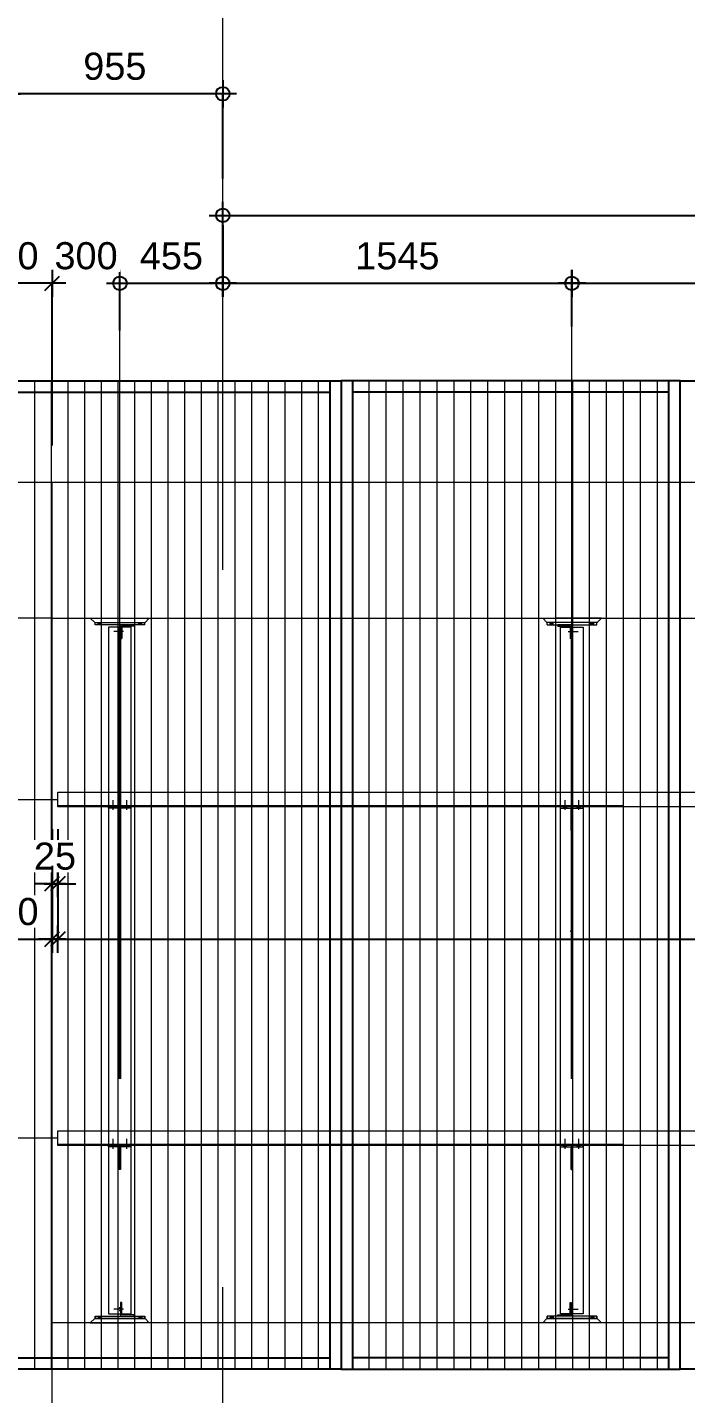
# Model space of a CAD drawing. Header units: millimetres. Extents: x 652937 to 1670132, y 1473552 to 2851037.
# Drawn here: x 663627.52 to 663630.43, y 1524563.97 to 1524570.02 of the extents above; entities that cross this region are included whole.
import ezdxf

# ---------------------------------------------------------------- set-up
doc = ezdxf.new("R2010")
doc.units = ezdxf.units.MM
for name, pattern in [('Grid Line', [22.225, 12.7, -3.175, 3.175, -3.175]), ('HIDDEN', [0.375, 0.25, -0.125]), ('XKITLINE00', [0]), ('XKITLINE02', [4, 2, -2])]:
    doc.linetypes.add(name, pattern=pattern)
doc.layers.get('Defpoints').update_dxf_attribs({"color": 255})
for name, color, linetype, lineweight in [('A-230-M_FLOOR', 2, 'Continuous', 25), ('A-GENM', 37, 'Continuous', 9), ('Bolt', 7, 'Continuous', 0), ('Part', 2, 'Continuous', 0), ('S-GRID', 1, 'Continuous', 9), ('Vertical Circulation', 7, 'Continuous', 9), ('Z-030-M_GRID', 1, 'Continuous', 9)]:
    doc.layers.add(name, color=color, linetype=linetype, lineweight=lineweight)
doc.layers.add('S-DIM', color=7, linetype='Continuous')
doc.styles.add('Arial', font='arial.ttf')
doc.dimstyles.new('Dim 40 - Cen', dxfattribs={"dimscale": 0.04, "dimtxt": 3, "dimasz": 1, "dimexe": 0, "dimexo": 1, "dimgap": 1.5, "dimtad": 1, "dimdec": 0, "dimlfac": 1000, "dimzin": 1, "dimdsep": 46, "dimtxsty": 'Arial', "dimblk": 'CEN1', "dimcen": 0.09, "dimclrd": 1, "dimclre": 49, "dimclrt": 3, "dimadec": 0, "dimazin": 0, "dimtfac": 1, "dimtdec": 0, "dimtix": 1, "dimtofl": 0, "dimtmove": 2, "dimatfit": 3, "dimfxl": 1, "dimtfill": 1, "dimtolj": 1, "dimtzin": 0, "dimarcsym": 1})
doc.dimstyles.new('Dim 40 - Cen-End', dxfattribs={"dimscale": 0.04, "dimtxt": 3, "dimasz": 1, "dimexe": 0, "dimexo": 1, "dimgap": 1.5, "dimtad": 1, "dimdec": 0, "dimlfac": 1000, "dimzin": 1, "dimdsep": 46, "dimtxsty": 'Arial', "dimblk1": 'CEN1', "dimblk2": 'END', "dimsah": 1, "dimcen": 0.09, "dimclrd": 1, "dimclre": 49, "dimclrt": 3, "dimadec": 0, "dimazin": 0, "dimtfac": 1, "dimtdec": 0, "dimtix": 1, "dimtofl": 0, "dimtmove": 2, "dimatfit": 3, "dimfxl": 1, "dimtfill": 1, "dimtolj": 1, "dimtzin": 0, "dimarcsym": 1})
doc.dimstyles.new('Dim 40 - End', dxfattribs={"dimscale": 0.04, "dimtxt": 3, "dimasz": 1, "dimexe": 0, "dimexo": 2.5, "dimgap": 1.5, "dimtad": 1, "dimdec": 0, "dimlfac": 1000, "dimzin": 1, "dimdsep": 46, "dimtxsty": 'Arial', "dimblk": 'END', "dimcen": 0.09, "dimclrd": 1, "dimclre": 49, "dimclrt": 3, "dimadec": 0, "dimazin": 0, "dimtfac": 1, "dimtdec": 0, "dimtix": 1, "dimtofl": 0, "dimtmove": 2, "dimatfit": 3, "dimfxl": 1, "dimtfill": 1, "dimtfillclr": 256, "dimtolj": 1, "dimtzin": 0, "dimarcsym": 0})

# ---------------------------------------------------------------- blocks, each defined once
blk = doc.blocks.new('CEN1')
at = {"color": 1}
for p, q in [((1.5, 0), (-1.5, 0)), ((0, 1.5), (0, -1.5))]:
    blk.add_line(p, q, dxfattribs=at)
at = {"color": 3}
blk.add_circle((0, 0), 0.75, dxfattribs=at)
blk = doc.blocks.new('*D2356')
at = {"color": 49, "lineweight": -2, "transparency": 16777216}
for p, q in [((663628.3827, 1524568.9514), (663628.3827, 1524569.1909)), ((663634.5927, 1524568.9514), (663634.5927, 1524569.1909))]:
    blk.add_line(p, q, dxfattribs=at)
at = {"color": 1, "lineweight": -2, "transparency": 16777216}
blk.add_line((663628.4227, 1524569.1909), (663634.5527, 1524569.1909), dxfattribs=at)
at = {"layer": 'Defpoints', "color": 0, "transparency": 16777216}
for p in [(663634.5927, 1524569.1909), (663628.3827, 1524568.9114), (663634.5927, 1524568.9114)]:
    blk.add_point(p, dxfattribs=at)
at = {"color": 1, "lineweight": -2, "transparency": 16777216, "xscale": 0.04, "yscale": 0.04, "zscale": 0.04, "rotation": 180}
blk.add_blockref('CEN1', (663628.3827, 1524569.1909), dxfattribs=at)
at = {"color": 1, "lineweight": -2, "transparency": 16777216, "xscale": 0.04, "yscale": 0.04, "zscale": 0.04}
blk.add_blockref('CEN1', (663634.5927, 1524569.1909), dxfattribs=at)
at = {"color": 3, "transparency": 16777216, "insert": (663631.4877, 1524569.3121), "char_height": 0.12, "attachment_point": 5, "style": 'Arial', "bg_fill": 3, "box_fill_scale": 1.1, "bg_fill_color": 256, "bg_fill_true_color": 13158600, "bg_fill_transparency": 0}
blk.add_mtext('\\A1;6210', dxfattribs=at)
blk = doc.blocks.new('*A3459102')
at = {"layer": 'Part', "linetype": 'XKITLINE00', "lineweight": 0}
for p, q in [((616.947211, 135.830227), (616.947209, 135.830227)), ((616.947209, 135.830227), (619.147209, 135.830227)), ((616.947209, 135.730227), (616.947209, 135.830227)), ((616.947211, 135.730227), (616.947209, 135.730227)), ((616.947209, 135.730227), (619.147209, 135.730227)), ((619.147211, 135.830227), (619.147209, 135.830227)), ((619.147209, 135.730227), (619.147209, 135.830227)), ((619.147211, 135.730227), (619.147209, 135.730227))]:
    blk.add_line(p, q, dxfattribs=at)
at = {"layer": 'Part', "linetype": 'XKITLINE02', "lineweight": 0}
for p, q in [((616.947211, 135.830227), (616.947211, 135.730227)), ((619.147209, 135.830227), (619.147211, 135.830227)), ((619.147209, 135.730227), (619.147211, 135.730227)), ((619.147211, 135.830227), (619.147211, 135.730227))]:
    blk.add_line(p, q, dxfattribs=at)
blk = doc.blocks.new('*A3460103')
at = {"layer": 'Part', "linetype": 'XKITLINE02', "lineweight": 0}
for p, q in [((618.12721, 136.430227), (618.077209, 136.430227)), ((618.077209, 136.430227), (618.077209, 135.930227)), ((618.127209, 135.930227), (618.127209, 136.430227)), ((618.077209, 135.830227), (618.67721, 135.830227)), ((618.67721, 135.830227), (618.67721, 135.880227))]:
    blk.add_line(p, q, dxfattribs=at)
at = {"layer": 'Part', "linetype": 'XKITLINE00', "lineweight": 0}
for p, q in [((618.077209, 135.930227), (618.077209, 135.830227)), ((618.127209, 135.930227), (618.127209, 135.880227)), ((618.677209, 135.880227), (618.127209, 135.880227)), ((618.677209, 135.830227), (618.677209, 135.880227))]:
    blk.add_line(p, q, dxfattribs=at)
blk = doc.blocks.new('*A3461104')
at = {"layer": 'Part', "linetype": 'XKITLINE00', "lineweight": 0}
for p, q in [((616.747209, 135.530227), (616.947209, 135.730227)), ((616.947209, 135.730227), (616.947211, 135.730227)), ((619.177211, 135.730227), (616.947209, 135.730227)), ((619.347209, 135.530227), (619.177209, 135.730227))]:
    blk.add_line(p, q, dxfattribs=at)
at = {"layer": 'Part', "linetype": 'XKITLINE02', "lineweight": 0}
for p, q in [((616.747209, 135.530227), (619.347211, 135.530227)), ((616.747211, 135.530227), (616.947211, 135.730227)), ((619.347211, 135.530227), (619.177211, 135.730227))]:
    blk.add_line(p, q, dxfattribs=at)
blk = doc.blocks.new('*A3462105')
at = {"layer": 'Bolt', "linetype": 'XKITLINE02', "lineweight": 0}
for p, q in [((618.20641, 136.130227), (617.77721, 136.130227)), ((618.07721, 136.200227), (618.01721, 136.200227)), ((618.12721, 136.300227), (618.07721, 136.300227)), ((618.07721, 136.060227), (618.01721, 136.060227)), ((618.12721, 135.960227), (618.07721, 135.960227))]:
    blk.add_line(p, q, dxfattribs=at)
blk = doc.blocks.new('*A3463106')
at = {"layer": 'Bolt'}
for points in [[(617.217, 135.83), (617.217, 135.73), (617.077, 135.73), (617.077, 135.83)], [(619.017, 135.83), (619.017, 135.73), (618.877, 135.73), (618.877, 135.83)]]:
    blk.add_hatch(color=256, dxfattribs=at).paths.add_polyline_path(points, flags=17)
at = {"layer": 'Bolt', "linetype": 'XKITLINE00', "lineweight": 0}
for p, q in [((617.077, 135.83), (617.077, 135.73)), ((617.147, 135.83), (617.147, 135.73)), ((617.217, 135.83), (617.217, 135.73)), ((618.877, 135.83), (618.877, 135.73)), ((618.947, 135.83), (618.947, 135.73)), ((619.017, 135.83), (619.017, 135.73))]:
    blk.add_line(p, q, dxfattribs=at)
blk = doc.blocks.new('*A3534110')
at = {"layer": 'Part', "linetype": 'XKITLINE00', "lineweight": 0}
for p, q in [((616.947209, 162.330227), (616.947209, 162.430227)), ((616.947209, 162.430227), (619.147209, 162.430227)), ((619.147209, 162.330227), (616.947209, 162.330227)), ((619.147209, 162.330227), (619.147209, 162.430227)), ((619.147209, 162.430227), (619.147211, 162.430227)), ((619.147211, 162.330227), (619.147209, 162.330227))]:
    blk.add_line(p, q, dxfattribs=at)
at = {"layer": 'Part', "linetype": 'XKITLINE02', "lineweight": 0}
for p, q in [((616.947211, 162.330227), (616.947211, 162.430227)), ((619.147209, 162.430227), (619.147211, 162.430227)), ((619.147209, 162.330227), (619.147211, 162.330227)), ((619.147211, 162.330227), (619.147211, 162.430227))]:
    blk.add_line(p, q, dxfattribs=at)
blk = doc.blocks.new('*A3535111')
at = {"layer": 'Part', "linetype": 'XKITLINE00', "lineweight": 0}
for p, q in [((618.077209, 162.330227), (618.077209, 162.230227)), ((618.677209, 162.280227), (618.127209, 162.280227)), ((618.127209, 162.280227), (618.127209, 162.230227)), ((618.677209, 162.280227), (618.677209, 162.330227))]:
    blk.add_line(p, q, dxfattribs=at)
at = {"layer": 'Part', "linetype": 'XKITLINE02', "lineweight": 0}
for p, q in [((618.077209, 162.330227), (618.67721, 162.330227)), ((618.07721, 161.730227), (618.077209, 162.230227)), ((618.127209, 162.230227), (618.12721, 161.730227)), ((618.67721, 162.330227), (618.67721, 162.280227)), ((618.077209, 161.730227), (618.12721, 161.730227))]:
    blk.add_line(p, q, dxfattribs=at)
blk = doc.blocks.new('*A3536112')
at = {"layer": 'Part', "linetype": 'XKITLINE00', "lineweight": 0}
for p, q in [((616.747209, 162.630227), (616.947209, 162.430227)), ((616.947209, 162.430227), (619.177211, 162.430227)), ((619.177209, 162.430227), (619.347209, 162.630227))]:
    blk.add_line(p, q, dxfattribs=at)
at = {"layer": 'Part', "linetype": 'XKITLINE02', "lineweight": 0}
for p, q in [((616.747209, 162.630227), (619.347211, 162.630227)), ((616.947211, 162.430227), (616.747211, 162.630227)), ((619.177211, 162.430227), (619.347211, 162.630227))]:
    blk.add_line(p, q, dxfattribs=at)
blk = doc.blocks.new('*A3537113')
at = {"layer": 'Bolt', "linetype": 'XKITLINE02', "lineweight": 0}
for p, q in [((618.12721, 162.200227), (618.07721, 162.200227)), ((618.20641, 162.030227), (617.77721, 162.030227)), ((618.07721, 162.100227), (618.01721, 162.100227)), ((618.07721, 161.960227), (618.01721, 161.960227)), ((618.12721, 161.860227), (618.07721, 161.860227))]:
    blk.add_line(p, q, dxfattribs=at)
blk = doc.blocks.new('*A3538114')
at = {"layer": 'Bolt'}
for points in [[(617.217, 162.43), (617.217, 162.33), (617.077, 162.33), (617.077, 162.43)], [(619.017, 162.43), (619.017, 162.33), (618.877, 162.33), (618.877, 162.43)]]:
    blk.add_hatch(color=256, dxfattribs=at).paths.add_polyline_path(points, flags=17)
at = {"layer": 'Bolt', "linetype": 'XKITLINE00', "lineweight": 0}
for p, q in [((617.077, 162.33), (617.077, 162.43)), ((617.147, 162.33), (617.147, 162.43)), ((617.217, 162.33), (617.217, 162.43)), ((618.877, 162.33), (618.877, 162.43)), ((618.947, 162.33), (618.947, 162.43)), ((619.017, 162.33), (619.017, 162.43))]:
    blk.add_line(p, q, dxfattribs=at)
blk = doc.blocks.new('*A3522107')
at = {"layer": 'Part', "linetype": 'XKITLINE00', "lineweight": 0}
for p, q in [((618.017208, 147.820227), (618.077208, 147.820227)), ((618.017208, 147.520227), (618.017208, 147.820227)), ((618.077209, 147.820227), (618.077208, 147.820227)), ((618.077208, 147.820227), (618.077208, 147.520227)), ((618.077208, 147.520227), (618.017208, 147.520227)), ((618.017209, 146.820227), (618.017208, 147.520227)), ((618.077208, 147.520227), (618.077209, 146.820227)), ((618.077209, 146.820227), (618.017209, 146.820227))]:
    blk.add_line(p, q, dxfattribs=at)
at = {"layer": 'Part', "linetype": 'XKITLINE02', "lineweight": 0}
for p, q in [((618.017209, 146.820227), (618.017209, 147.820227)), ((618.077208, 147.820227), (618.077209, 147.820227)), ((618.077209, 146.820227), (618.077209, 147.820227))]:
    blk.add_line(p, q, dxfattribs=at)
blk = doc.blocks.new('*A3523108')
at = {"layer": 'Part', "linetype": 'XKITLINE00', "lineweight": 0}
for p, q in [((617.547208, 147.820227), (617.547208, 147.880227)), ((618.547208, 147.820227), (617.547208, 147.820227)), ((618.547208, 147.820227), (618.547208, 147.880227)), ((618.547209, 147.820227), (618.547208, 147.820227))]:
    blk.add_line(p, q, dxfattribs=at)
at = {"layer": 'Part', "linetype": 'XKITLINE02', "lineweight": 0}
for p, q in [((617.547208, 147.880227), (617.547209, 147.880227)), ((617.547208, 147.880227), (618.547209, 147.880227)), ((617.547209, 147.880227), (617.547209, 147.820227)), ((618.547208, 147.820227), (618.547209, 147.820227)), ((618.547209, 147.820227), (618.547209, 147.880227))]:
    blk.add_line(p, q, dxfattribs=at)
blk = doc.blocks.new('*A3524109')
at = {"layer": 'Bolt'}
for points in [[(617.677, 147.88), (617.677, 147.94), (617.817, 147.94), (617.817, 147.88)], [(617.677, 147.82), (617.677, 147.88), (617.817, 147.88), (617.817, 147.82)], [(618.277, 147.88), (618.277, 147.94), (618.417, 147.94), (618.417, 147.88)], [(618.277, 147.82), (618.277, 147.88), (618.417, 147.88), (618.417, 147.82)]]:
    blk.add_hatch(color=256, dxfattribs=at).paths.add_polyline_path(points, flags=17)
at = {"layer": 'Bolt', "linetype": 'XKITLINE00', "lineweight": 0}
for p, q in [((617.677, 147.88), (617.677, 147.94)), ((617.677, 147.82), (617.677, 147.88)), ((617.747, 147.741), (617.747, 148.17)), ((617.817, 147.88), (617.817, 147.94)), ((617.817, 147.82), (617.817, 147.88)), ((618.277, 147.88), (618.277, 147.94)), ((618.277, 147.82), (618.277, 147.88)), ((618.347, 147.741), (618.347, 148.17)), ((618.417, 147.88), (618.417, 147.94)), ((618.417, 147.82), (618.417, 147.88))]:
    blk.add_line(p, q, dxfattribs=at)
blk = doc.blocks.new('*D2360')
at = {"layer": 'Defpoints', "color": 0, "transparency": 16777216}
for p in [(663627.4277, 1524569.7293), (663627.4277, 1524569.3127), (663628.3827, 1524569.3127)]:
    blk.add_point(p, dxfattribs=at)
at = {"layer": 'S-DIM', "color": 49, "lineweight": -2, "transparency": 16777216}
for p, q in [((663627.4277, 1524569.3527), (663627.4277, 1524569.7293)), ((663628.3827, 1524569.3527), (663628.3827, 1524569.7293))]:
    blk.add_line(p, q, dxfattribs=at)
at = {"layer": 'S-DIM', "color": 1, "lineweight": -2, "transparency": 16777216}
blk.add_line((663628.3427, 1524569.7293), (663627.4677, 1524569.7293), dxfattribs=at)
at = {"layer": 'S-DIM', "color": 1, "lineweight": -2, "transparency": 16777216, "xscale": 0.04, "yscale": 0.04, "zscale": 0.04, "rotation": 180}
blk.add_blockref('CEN1', (663627.4277, 1524569.7293), dxfattribs=at)
at = {"layer": 'S-DIM', "color": 1, "lineweight": -2, "transparency": 16777216, "xscale": 0.04, "yscale": 0.04, "zscale": 0.04}
blk.add_blockref('CEN1', (663628.3827, 1524569.7293), dxfattribs=at)
at = {"layer": 'S-DIM', "color": 3, "transparency": 16777216, "insert": (663627.9052, 1524569.8505), "char_height": 0.12, "attachment_point": 5, "style": 'Arial', "bg_fill": 3, "box_fill_scale": 1.1, "bg_fill_color": 256, "bg_fill_true_color": 13158600, "bg_fill_transparency": 0}
blk.add_mtext('\\A1;955', dxfattribs=at)
blk = doc.blocks.new('*D2367')
at = {"layer": 'Defpoints', "color": 0, "transparency": 16777216}
for p in [(663628.3827, 1524569.1883), (663628.3827, 1524568.8902), (663627.9277, 1524568.7057)]:
    blk.add_point(p, dxfattribs=at)
at = {"layer": 'S-DIM', "color": 49, "lineweight": -2, "transparency": 16777216}
for p, q in [((663628.3827, 1524569.1483), (663628.3827, 1524568.8902)), ((663627.9277, 1524568.7457), (663627.9277, 1524568.8902))]:
    blk.add_line(p, q, dxfattribs=at)
at = {"layer": 'S-DIM', "color": 1, "lineweight": -2, "transparency": 16777216}
blk.add_line((663627.9677, 1524568.8902), (663628.3427, 1524568.8902), dxfattribs=at)
at = {"layer": 'S-DIM', "color": 1, "lineweight": -2, "transparency": 16777216, "xscale": 0.04, "yscale": 0.04, "zscale": 0.04, "rotation": 180}
blk.add_blockref('CEN1', (663627.9277, 1524568.8902), dxfattribs=at)
at = {"layer": 'S-DIM', "color": 1, "lineweight": -2, "transparency": 16777216, "xscale": 0.04, "yscale": 0.04, "zscale": 0.04}
blk.add_blockref('CEN1', (663628.3827, 1524568.8902), dxfattribs=at)
at = {"layer": 'S-DIM', "color": 3, "transparency": 16777216, "insert": (663628.1552, 1524569.0113), "char_height": 0.12, "attachment_point": 5, "style": 'Arial', "bg_fill": 3, "box_fill_scale": 1.1, "bg_fill_color": 256, "bg_fill_true_color": 13158600, "bg_fill_transparency": 0}
blk.add_mtext('\\A1;455', dxfattribs=at)
blk = doc.blocks.new('*D2368')
at = {"layer": 'Defpoints', "color": 0, "transparency": 16777216}
for p in [(663628.3827, 1524569.1883), (663629.9277, 1524568.8902), (663629.9277, 1524568.6595)]:
    blk.add_point(p, dxfattribs=at)
at = {"layer": 'S-DIM', "color": 49, "lineweight": -2, "transparency": 16777216}
for p, q in [((663628.3827, 1524569.1483), (663628.3827, 1524568.8902)), ((663629.9277, 1524568.6995), (663629.9277, 1524568.8902))]:
    blk.add_line(p, q, dxfattribs=at)
at = {"layer": 'S-DIM', "color": 1, "lineweight": -2, "transparency": 16777216}
blk.add_line((663628.4227, 1524568.8902), (663629.8877, 1524568.8902), dxfattribs=at)
at = {"layer": 'S-DIM', "color": 1, "lineweight": -2, "transparency": 16777216, "xscale": 0.04, "yscale": 0.04, "zscale": 0.04, "rotation": 180}
blk.add_blockref('CEN1', (663628.3827, 1524568.8902), dxfattribs=at)
at = {"layer": 'S-DIM', "color": 1, "lineweight": -2, "transparency": 16777216, "xscale": 0.04, "yscale": 0.04, "zscale": 0.04}
blk.add_blockref('CEN1', (663629.9277, 1524568.8902), dxfattribs=at)
at = {"layer": 'S-DIM', "color": 3, "transparency": 16777216, "insert": (663629.1552, 1524569.0115), "char_height": 0.12, "attachment_point": 5, "style": 'Arial', "bg_fill": 3, "box_fill_scale": 1.1, "bg_fill_color": 256, "bg_fill_true_color": 13158600, "bg_fill_transparency": 0}
blk.add_mtext('\\A1;1545', dxfattribs=at)
blk = doc.blocks.new('*D2369')
at = {"layer": 'Defpoints', "color": 0, "transparency": 16777216}
for p in [(663632.3077, 1524568.8902), (663629.9277, 1524568.6595), (663632.3077, 1524568.6422)]:
    blk.add_point(p, dxfattribs=at)
at = {"layer": 'S-DIM', "color": 49, "lineweight": -2, "transparency": 16777216}
for p, q in [((663629.9277, 1524568.6995), (663629.9277, 1524568.8902)), ((663632.3077, 1524568.6822), (663632.3077, 1524568.8902))]:
    blk.add_line(p, q, dxfattribs=at)
at = {"layer": 'S-DIM', "color": 1, "lineweight": -2, "transparency": 16777216}
blk.add_line((663629.9677, 1524568.8902), (663632.2677, 1524568.8902), dxfattribs=at)
at = {"layer": 'S-DIM', "color": 1, "lineweight": -2, "transparency": 16777216, "xscale": 0.04, "yscale": 0.04, "zscale": 0.04, "rotation": 180}
blk.add_blockref('CEN1', (663629.9277, 1524568.8902), dxfattribs=at)
at = {"layer": 'S-DIM', "color": 1, "lineweight": -2, "transparency": 16777216, "xscale": 0.04, "yscale": 0.04, "zscale": 0.04}
blk.add_blockref('CEN1', (663632.3077, 1524568.8902), dxfattribs=at)
at = {"layer": 'S-DIM', "color": 3, "transparency": 16777216, "insert": (663631.1177, 1524569.0116), "char_height": 0.12, "attachment_point": 5, "style": 'Arial', "bg_fill": 3, "box_fill_scale": 1.1, "bg_fill_color": 256, "bg_fill_true_color": 13158600, "bg_fill_transparency": 0}
blk.add_mtext('\\A1;2380', dxfattribs=at)
blk = doc.blocks.new('END')
at = {"color": 1}
for p, q in [((1.5, 0), (-1.5, 0)), ((0, 1.5), (0, -1.5))]:
    blk.add_line(p, q, dxfattribs=at)
at = {"color": 3}
blk.add_line((-0.8, -0.8), (0.8, 0.8), dxfattribs=at)
blk = doc.blocks.new('*D2378')
at = {"layer": 'Defpoints', "color": 0, "transparency": 16777216}
for p in [(663627.6277, 1524568.8902), (663627.9277, 1524568.6419), (663627.6277, 1524568.1328)]:
    blk.add_point(p, dxfattribs=at)
at = {"layer": 'S-DIM', "color": 1, "lineweight": -2, "transparency": 16777216}
for p, q in [((663627.5877, 1524568.8902), (663627.5477, 1524568.8902)), ((663627.9677, 1524568.8902), (663628.0077, 1524568.8902))]:
    blk.add_line(p, q, dxfattribs=at)
at = {"layer": 'S-DIM', "color": 49, "lineweight": -2, "transparency": 16777216}
for p, q in [((663627.6277, 1524568.1728), (663627.6277, 1524568.8902)), ((663627.9277, 1524568.6819), (663627.9277, 1524568.8902))]:
    blk.add_line(p, q, dxfattribs=at)
at = {"layer": 'S-DIM', "color": 1, "lineweight": -2, "transparency": 16777216, "xscale": 0.04, "yscale": 0.04, "zscale": 0.04}
blk.add_blockref('END', (663627.6277, 1524568.8902), dxfattribs=at)
at = {"layer": 'S-DIM', "color": 1, "lineweight": -2, "transparency": 16777216, "xscale": 0.04, "yscale": 0.04, "zscale": 0.04, "rotation": 180}
blk.add_blockref('CEN1', (663627.9277, 1524568.8902), dxfattribs=at)
at = {"layer": 'S-DIM', "color": 3, "transparency": 16777216, "insert": (663627.7777, 1524569.0116), "char_height": 0.12, "attachment_point": 5, "style": 'Arial', "bg_fill": 3, "box_fill_scale": 1.1, "bg_fill_color": 256, "bg_fill_true_color": 13158600, "bg_fill_transparency": 0}
blk.add_mtext('\\A1;300', dxfattribs=at)
blk = doc.blocks.new('*D2379')
at = {"layer": 'Defpoints', "color": 0, "transparency": 16777216}
for p in [(663627.2277, 1524568.8902), (663627.6277, 1524568.5681), (663627.2277, 1524568.4581)]:
    blk.add_point(p, dxfattribs=at)
at = {"layer": 'S-DIM', "color": 49, "lineweight": -2, "transparency": 16777216}
for p, q in [((663627.2277, 1524568.5581), (663627.2277, 1524568.8902)), ((663627.6277, 1524568.6681), (663627.6277, 1524568.8902))]:
    blk.add_line(p, q, dxfattribs=at)
at = {"layer": 'S-DIM', "color": 1, "lineweight": -2, "transparency": 16777216}
blk.add_line((663627.5877, 1524568.8902), (663627.2677, 1524568.8902), dxfattribs=at)
at = {"layer": 'S-DIM', "color": 1, "lineweight": -2, "transparency": 16777216, "xscale": 0.04, "yscale": 0.04, "zscale": 0.04, "rotation": 180}
blk.add_blockref('END', (663627.2277, 1524568.8902), dxfattribs=at)
at = {"layer": 'S-DIM', "color": 1, "lineweight": -2, "transparency": 16777216, "xscale": 0.04, "yscale": 0.04, "zscale": 0.04}
blk.add_blockref('END', (663627.6277, 1524568.8902), dxfattribs=at)
at = {"layer": 'S-DIM', "color": 3, "transparency": 16777216, "insert": (663627.4277, 1524569.0115), "char_height": 0.12, "attachment_point": 5, "style": 'Arial', "bg_fill": 3, "box_fill_scale": 1.1, "bg_fill_color": 256, "bg_fill_true_color": 13158600, "bg_fill_transparency": 0}
blk.add_mtext('\\A1;400', dxfattribs=at)
blk = doc.blocks.new('GM_Louver Grill Vertical Z1 - Z Profile-25050078-Section 64')
at = {"layer": 'A-GENM'}
blk.add_line((1602262.7, 110495), (1602262.7, 114870), dxfattribs=at)
blk = doc.blocks.new('EE')
at = {"color": 1}
for p, q in [((1602484.2, 114870), (1602484.2, 110495)), ((1602584.2, 114870), (1602584.2, 110495)), ((1603984.2, 110495), (1603984.2, 114870)), ((1600906.9, 114820), (1602484.2, 114820)), ((1603984.2, 114820), (1602584.2, 114820)), ((1600906.9, 110545), (1602484.2, 110545)), ((1603984.2, 110545), (1602584.2, 110545))]:
    blk.add_line(p, q, dxfattribs=at)
for points in [[(1600856.9, 114870), (1602534.2, 114870), (1602534.2, 110495), (1600856.9, 110495)], [(1604034.2, 114870), (1602534.2, 114870), (1602534.2, 110495), (1604034.2, 110495)], [(1604034.2, 114870), (1605534.2, 114870), (1605534.2, 110495), (1604034.2, 110495)]]:
    blk.add_lwpolyline(points, close=True, dxfattribs=at)
at = {"layer": 'A-GENM'}
for p in [(-1083.7, 0), (-1009.9, 0), (-936.1, 0), (-862.2, 0), (-788.4, 0), (-714.5, 0), (-640.7, 0), (-566.9, 0), (-493, 0), (-419.2, 0), (-345.4, 0), (-271.5, 0), (-197.7, 0), (-123.8, 0), (-50, 0), (23.8, 0), (97.7, 0), (171.5, 0), (396.5, 0), (471.5, 0), (546.5, 0), (621.5, 0), (696.5, 0), (771.5, 0), (846.5, 0), (921.5, 0), (996.5, 0), (1071.5, 0), (1146.5, 0), (1221.5, 0), (1296.5, 0), (1371.5, 0), (1446.5, 0), (1521.5, 0), (1596.5, 0), (1671.5, 0)]:
    blk.add_blockref('GM_Louver Grill Vertical Z1 - Z Profile-25050078-Section 64', p, dxfattribs=at)
blk = doc.blocks.new('*D5877')
at = {"layer": 'Defpoints', "color": 0, "transparency": 16777216}
for p in [(663627.6277, 1524566.5731), (663627.6527, 1524566.5731), (663627.6277, 1524566.2324)]:
    blk.add_point(p, dxfattribs=at)
at = {"layer": 'S-DIM', "color": 49, "lineweight": -2, "transparency": 16777216}
for p, q in [((663627.6277, 1524566.4731), (663627.6277, 1524566.2324)), ((663627.6527, 1524566.4731), (663627.6527, 1524566.2324))]:
    blk.add_line(p, q, dxfattribs=at)
at = {"layer": 'S-DIM', "color": 1, "lineweight": -2, "transparency": 16777216}
for p, q in [((663627.5877, 1524566.2324), (663627.5477, 1524566.2324)), ((663627.6927, 1524566.2324), (663627.7327, 1524566.2324))]:
    blk.add_line(p, q, dxfattribs=at)
at = {"layer": 'S-DIM', "color": 1, "lineweight": -2, "transparency": 16777216, "xscale": 0.04, "yscale": 0.04, "zscale": 0.04}
blk.add_blockref('END', (663627.6277, 1524566.2324), dxfattribs=at)
at = {"layer": 'S-DIM', "color": 1, "lineweight": -2, "transparency": 16777216, "xscale": 0.04, "yscale": 0.04, "zscale": 0.04, "rotation": 180}
blk.add_blockref('END', (663627.6527, 1524566.2324), dxfattribs=at)
at = {"layer": 'S-DIM', "color": 3, "transparency": 16777216, "insert": (663627.6402, 1524566.3536), "char_height": 0.12, "attachment_point": 5, "style": 'Arial', "bg_fill": 3, "box_fill_scale": 1.1, "bg_fill_color": 256, "bg_fill_true_color": 13158600, "bg_fill_transparency": 0}
blk.add_mtext('\\A1;25', dxfattribs=at)
blk = doc.blocks.new('*D5878')
at = {"layer": 'Defpoints', "color": 0, "transparency": 16777216}
for p in [(663627.2277, 1524566.4111), (663627.6277, 1524566.4111), (663627.6277, 1524565.9869)]:
    blk.add_point(p, dxfattribs=at)
at = {"layer": 'S-DIM', "color": 49, "lineweight": -2, "transparency": 16777216}
for p, q in [((663627.2277, 1524566.3111), (663627.2277, 1524565.9869)), ((663627.6277, 1524566.3111), (663627.6277, 1524565.9869))]:
    blk.add_line(p, q, dxfattribs=at)
at = {"layer": 'S-DIM', "color": 1, "lineweight": -2, "transparency": 16777216}
blk.add_line((663627.2677, 1524565.9869), (663627.5877, 1524565.9869), dxfattribs=at)
at = {"layer": 'S-DIM', "color": 1, "lineweight": -2, "transparency": 16777216, "xscale": 0.04, "yscale": 0.04, "zscale": 0.04, "rotation": 180}
blk.add_blockref('END', (663627.2277, 1524565.9869), dxfattribs=at)
at = {"layer": 'S-DIM', "color": 1, "lineweight": -2, "transparency": 16777216, "xscale": 0.04, "yscale": 0.04, "zscale": 0.04}
blk.add_blockref('END', (663627.6277, 1524565.9869), dxfattribs=at)
at = {"layer": 'S-DIM', "color": 3, "transparency": 16777216, "insert": (663627.4277, 1524566.1082), "char_height": 0.12, "attachment_point": 5, "style": 'Arial', "bg_fill": 3, "box_fill_scale": 1.1, "bg_fill_color": 256, "bg_fill_true_color": 13158600, "bg_fill_transparency": 0}
blk.add_mtext('\\A1;400', dxfattribs=at)
blk = doc.blocks.new('*D5879')
at = {"layer": 'Defpoints', "color": 0, "transparency": 16777216}
for p in [(663627.6527, 1524566.5731), (663634.4427, 1524566.5731), (663634.4427, 1524565.9869)]:
    blk.add_point(p, dxfattribs=at)
at = {"layer": 'S-DIM', "color": 49, "lineweight": -2, "transparency": 16777216}
for p, q in [((663627.6527, 1524566.4731), (663627.6527, 1524565.9869)), ((663634.4427, 1524566.4731), (663634.4427, 1524565.9869))]:
    blk.add_line(p, q, dxfattribs=at)
at = {"layer": 'S-DIM', "color": 1, "lineweight": -2, "transparency": 16777216}
blk.add_line((663627.6927, 1524565.9869), (663634.4027, 1524565.9869), dxfattribs=at)
at = {"layer": 'S-DIM', "color": 1, "lineweight": -2, "transparency": 16777216, "xscale": 0.04, "yscale": 0.04, "zscale": 0.04, "rotation": 180}
blk.add_blockref('END', (663627.6527, 1524565.9869), dxfattribs=at)
at = {"layer": 'S-DIM', "color": 1, "lineweight": -2, "transparency": 16777216, "xscale": 0.04, "yscale": 0.04, "zscale": 0.04}
blk.add_blockref('END', (663634.4427, 1524565.9869), dxfattribs=at)
at = {"layer": 'S-DIM', "color": 3, "transparency": 16777216, "insert": (663631.0477, 1524566.1082), "char_height": 0.12, "attachment_point": 5, "style": 'Arial', "bg_fill": 3, "box_fill_scale": 1.1, "bg_fill_color": 256, "bg_fill_true_color": 13158600, "bg_fill_transparency": 0}
blk.add_mtext('\\A1;6790', dxfattribs=at)

msp = doc.modelspace()

# ---------------------------------------------------------------- linework, layer by layer
at = {"layer": 'A-230-M_FLOOR', "color": 4, "lineweight": 9}
msp.add_lwpolyline([(663627.6277, 1524558.4294), (663627.6277, 1524568.0081), (663627.2277, 1524568.0081), (663627.2277, 1524558.4294)], dxfattribs=at)
at = {"layer": 'Part', "linetype": 'XKITLINE00', "lineweight": 0}
for p, q in [((663634.4677, 1524568.0081), (663627.6277, 1524568.0081)), ((663627.6277, 1524567.4081), (663634.4677, 1524567.4081)), ((663634.4677, 1524564.2881), (663627.6277, 1524564.2881))]:
    msp.add_line(p, q, dxfattribs=at)
at = {"layer": 'Part', "linetype": 'XKITLINE02', "lineweight": 0}
for p, q in [((663627.9247, 1524567.3681), (663627.9247, 1524564.3281)), ((663627.9247, 1524567.3681), (663627.9247, 1524564.3281)), ((663627.9307, 1524567.3681), (663627.9307, 1524564.3281)), ((663627.9307, 1524567.3681), (663627.9307, 1524564.3281)), ((663627.9777, 1524567.3681), (663627.9777, 1524567.3681)), ((663627.9777, 1524567.3681), (663627.9777, 1524567.3681)), ((663629.8777, 1524567.3681), (663629.8777, 1524567.3681)), ((663629.8777, 1524567.3681), (663629.8777, 1524567.3681)), ((663629.9247, 1524567.3681), (663629.9247, 1524564.3281)), ((663629.9247, 1524567.3681), (663629.9247, 1524564.3281)), ((663629.9307, 1524567.3681), (663629.9307, 1524564.3281)), ((663629.9307, 1524567.3681), (663629.9307, 1524564.3281)), ((663627.9777, 1524564.3281), (663627.9777, 1524564.3281)), ((663627.9777, 1524564.3281), (663627.9777, 1524564.3281)), ((663629.8777, 1524564.3281), (663629.8777, 1524564.3281)), ((663629.8777, 1524564.3281), (663629.8777, 1524564.3281))]:
    msp.add_line(p, q, dxfattribs=at)
at = {"layer": 'Part', "color": 1, "linetype": 'XKITLINE00', "lineweight": 0}
msp.add_lwpolyline([(663627.2277, 1524568.0081), (663627.2277, 1524568.4581), (663644.0826, 1524568.4581), (663644.0826, 1524568.0081)], dxfattribs=at)
at = {"layer": 'Part', "linetype": 'XKITLINE00', "lineweight": 0}
for points in [[(663627.9777, 1524564.3281), (663627.9777, 1524567.3681), (663627.8777, 1524567.3681), (663627.8777, 1524564.3281)], [(663629.8777, 1524564.3281), (663629.8777, 1524567.3681), (663629.9777, 1524567.3681), (663629.9777, 1524564.3281)], [(663627.6527, 1524566.6381), (663634.4427, 1524566.6381), (663634.4427, 1524566.5731), (663627.6527, 1524566.5731)], [(663627.6527, 1524565.1381), (663634.4427, 1524565.1381), (663634.4427, 1524565.0731), (663627.6527, 1524565.0731)]]:
    msp.add_lwpolyline(points, close=True, dxfattribs=at)
at = {"layer": 'S-GRID', "color": 2, "linetype": 'HIDDEN', "ltscale": 10}
for p, q in [((663627.6527, 1524566.5791), (663634.4427, 1524566.5791)), ((663627.6527, 1524565.0791), (663634.4427, 1524565.0791))]:
    msp.add_line(p, q, dxfattribs=at)
at = {"layer": 'Vertical Circulation', "color": 4}
msp.add_point((663629.9222, 1524566.0215), dxfattribs=at)
at = {"layer": 'Z-030-M_GRID', "linetype": 'Grid Line'}
msp.add_line((663628.3827, 1524551.7463), (663628.3827, 1524572.8993), dxfattribs=at)
at = {"layer": 'Z-030-M_GRID', "color": 251, "linetype": 'HIDDEN', "ltscale": 10}
for p, q in [((663627.9277, 1524567.3551), (663627.9277, 1524568.8242)), ((663629.9277, 1524567.3551), (663629.9277, 1524568.8242)), ((663627.6277, 1524567.4081), (663626.7291, 1524567.4081)), ((663627.6527, 1524566.6036), (663626.5096, 1524566.6036)), ((663627.6527, 1524565.1056), (663626.5096, 1524565.1056))]:
    msp.add_line(p, q, dxfattribs=at)

# ---------------------------------------------------------------- block references
at = {"xscale": 0.001, "yscale": 0.001, "zscale": 0.001}
msp.add_blockref('EE', (662026.3718, 1524453.5881), dxfattribs=at)
at = {"lineweight": 0, "yscale": 0.1, "zscale": 0.1}
for name, p, xscale in [('*A3536112', (663566.1215, 1524551.1451), 0.1), ('*A3534110', (663566.123, 1524551.1451), 0.1), ('*A3538114', (663566.123, 1524551.1451), 0.1), ('*A3537113', (663566.123, 1524551.1451), 0.1), ('*A3535111', (663566.123, 1524551.1451), 0.1), ('*A3536112', (663691.7339, 1524551.1451), -0.1), ('*A3534110', (663691.7324, 1524551.1451), -0.1), ('*A3538114', (663691.7324, 1524551.1451), -0.1), ('*A3535111', (663691.7324, 1524551.1451), -0.1), ('*A3537113', (663691.7324, 1524551.1451), -0.1), ('*A3524109', (663566.123, 1524551.7851), 0.1), ('*A3524109', (663691.7324, 1524551.7851), -0.1), ('*A3523108', (663566.123, 1524551.7851), 0.1), ('*A3522107', (663566.123, 1524551.7851), 0.1), ('*A3523108', (663691.7324, 1524551.7851), -0.1), ('*A3522107', (663691.7324, 1524551.7851), -0.1), ('*A3523108', (663566.123, 1524550.2851), 0.1), ('*A3524109', (663566.123, 1524550.2851), 0.1), ('*A3522107', (663566.123, 1524550.2851), 0.1), ('*A3523108', (663691.7324, 1524550.2851), -0.1), ('*A3524109', (663691.7324, 1524550.2851), -0.1), ('*A3522107', (663691.7324, 1524550.2851), -0.1), ('*A3462105', (663566.123, 1524550.7351), 0.1), ('*A3460103', (663566.123, 1524550.7351), 0.1), ('*A3460103', (663691.7324, 1524550.7351), -0.1), ('*A3462105', (663691.7324, 1524550.7351), -0.1), ('*A3461104', (663566.1215, 1524550.7351), 0.1), ('*A3459102', (663566.123, 1524550.7351), 0.1), ('*A3463106', (663566.123, 1524550.7351), 0.1), ('*A3461104', (663691.7339, 1524550.7351), -0.1), ('*A3459102', (663691.7324, 1524550.7351), -0.1), ('*A3463106', (663691.7324, 1524550.7351), -0.1)]:
    msp.add_blockref(name, p, dxfattribs=dict(at, xscale=xscale))

# ---------------------------------------------------------------- next in the draw order: dimensions: what is measured, and where the dimension line sits
dim = msp.add_linear_dim(base=(663634.5927, 1524569.1909), p1=(663628.3827, 1524568.9114), p2=(663634.5927, 1524568.9114), dimstyle='Dim 40 - Cen')
dim.commit()
dim.dimension.update_dxf_attribs({"geometry": '*D2356', "text_midpoint": (663631.4877, 1524569.3121)})
at = {"layer": 'S-DIM', "color": 4}
dim = msp.add_linear_dim(base=(663634.4427, 1524565.9869), p1=(663627.6527, 1524566.5731), p2=(663634.4427, 1524566.5731), dimstyle='Dim 40 - End', dxfattribs=at)
dim.commit()
dim.dimension.update_dxf_attribs({"geometry": '*D5879', "text_midpoint": (663631.0477, 1524566.1082)})

# ---------------------------------------------------------------- next in the draw order: dimensions: what is measured, and where the dimension line sits
for base, p1, p2, dimstyle, picture, middle in [((663627.4277, 1524569.7293), (663628.3827, 1524569.3127), (663627.4277, 1524569.3127), 'Dim 40 - Cen', '*D2360', (663627.9052, 1524569.8505)), ((663628.3827, 1524568.8902), (663627.9277, 1524568.7057), (663628.3827, 1524569.1883), 'Dim 40 - Cen', '*D2367', (663628.1552, 1524569.0113)), ((663627.6277, 1524566.2324), (663627.6527, 1524566.5731), (663627.6277, 1524566.5731), 'Dim 40 - End', '*D5877', (663627.6402, 1524566.3536))]:
    dim = msp.add_linear_dim(base=base, p1=p1, p2=p2, dimstyle=dimstyle, dxfattribs=at)
    dim.commit()
    dim.dimension.update_dxf_attribs({"geometry": picture, "text_midpoint": middle})

# ---------------------------------------------------------------- next in the draw order: dimensions: what is measured, and where the dimension line sits
for base, p1, p2, dimstyle, picture, middle in [((663629.9277, 1524568.8902), (663628.3827, 1524569.1883), (663629.9277, 1524568.6595), 'Dim 40 - Cen', '*D2368', (663629.1552, 1524569.0115)), ((663627.6277, 1524565.9869), (663627.2277, 1524566.4111), (663627.6277, 1524566.4111), 'Dim 40 - End', '*D5878', (663627.4277, 1524566.1082))]:
    dim = msp.add_linear_dim(base=base, p1=p1, p2=p2, dimstyle=dimstyle, dxfattribs=at)
    dim.commit()
    dim.dimension.update_dxf_attribs({"geometry": picture, "text_midpoint": middle})
dim = msp.add_linear_dim(base=(663627.6277, 1524568.8902), p1=(663627.9277, 1524568.6419), p2=(663627.6277, 1524568.1328), angle=180, dimstyle='Dim 40 - Cen-End', dxfattribs=at)
dim.commit()
dim.dimension.update_dxf_attribs({"geometry": '*D2378', "text_midpoint": (663627.7777, 1524569.0116)})

# ---------------------------------------------------------------- next in the draw order: dimensions: what is measured, and where the dimension line sits
for base, p1, p2, dimstyle, picture, middle in [((663627.2277, 1524568.8902), (663627.6277, 1524568.5681), (663627.2277, 1524568.4581), 'Dim 40 - End', '*D2379', (663627.4277, 1524569.0115)), ((663632.3077, 1524568.8902), (663629.9277, 1524568.6595), (663632.3077, 1524568.6422), 'Dim 40 - Cen', '*D2369', (663631.1177, 1524569.0116))]:
    dim = msp.add_linear_dim(base=base, p1=p1, p2=p2, dimstyle=dimstyle, dxfattribs=at)
    dim.commit()
    dim.dimension.update_dxf_attribs({"geometry": picture, "text_midpoint": middle})

doc.saveas('drawing.dxf')
